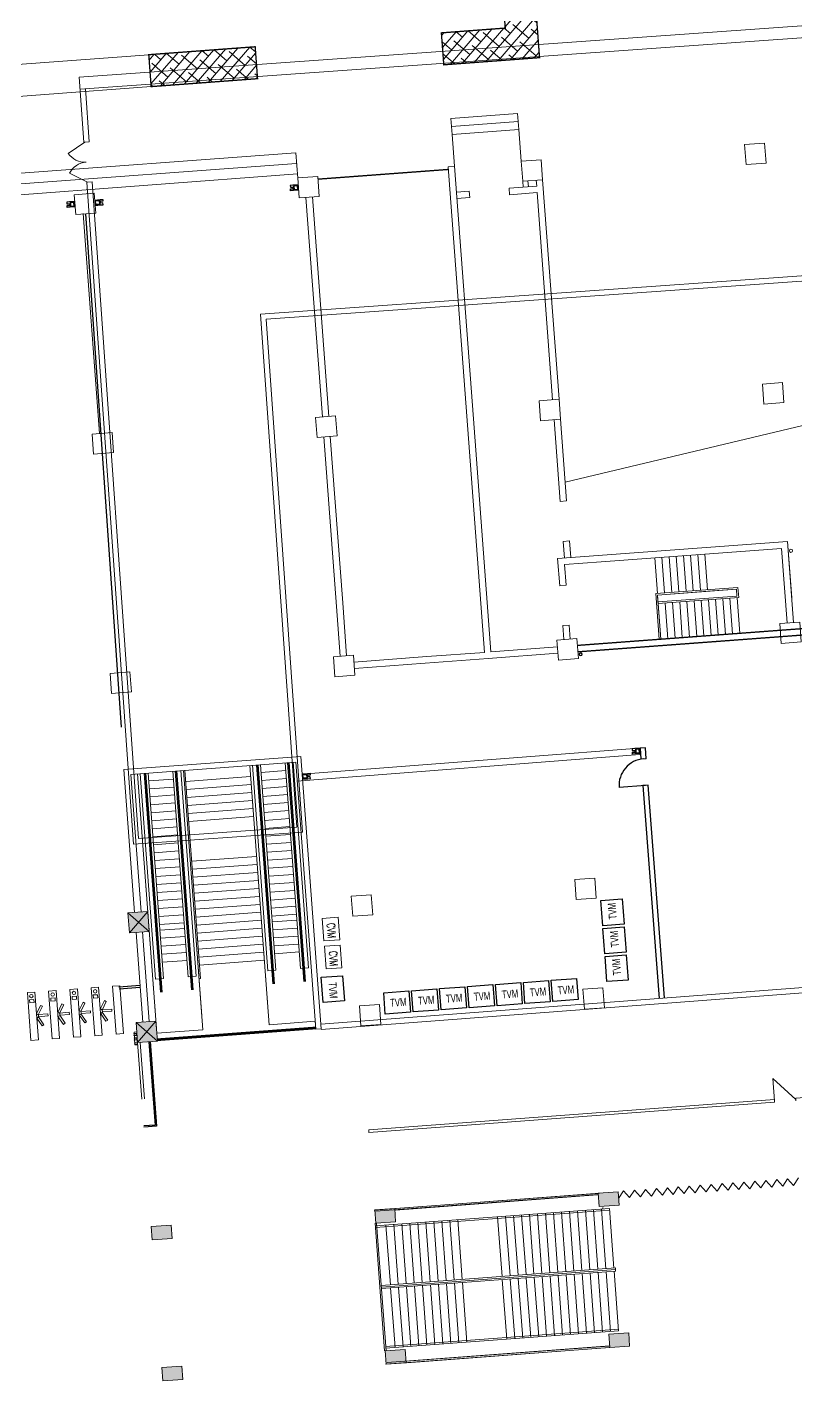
# Model space of a CAD drawing. Header units: millimetres. Extents: x 395197 to 699875, y 745 to 708816.
# Drawn here: x 433215 to 462037, y 612055 to 662809 of the extents above; entities that cross this region are included whole.
import ezdxf

# ---------------------------------------------------------------- set-up
doc = ezdxf.new("R2010")
doc.units = ezdxf.units.MM
doc.linetypes.add('DASH', pattern=[0.35, 0.25, -0.1])
doc.linetypes.add('DASHDOT2', pattern=[0.5, 0.25, -0.125, 0, -0.125])
for name, color, linetype in [('0-修改新增', 2, 'Continuous'), ('EECOMM', 1, 'DASHDOT2'), ('建筑-楼梯-扶手', 140, 'Continuous')]:
    doc.layers.add(name, color=color, linetype=linetype)
for name, color, linetype, lineweight in [('0-导向定位-悬挂', 30, 'Continuous', 9), ('AFC设备', 6, 'Continuous', 9), ('A绿-1', 94, 'Continuous', 9), ('COLUMN', 9, 'Continuous', 13), ('DIM_SYMB', 3, 'Continuous', 9), ('STAIR', 2, 'Continuous', 9), ('SX', 31, 'Continuous', 9), ('WALL', 6, 'Continuous', 20), ('WALL-1', 40, 'Continuous', 9), ('栏杆', 2, 'Continuous', 5)]:
    doc.layers.add(name, color=color, linetype=linetype, lineweight=lineweight)
doc.styles.add('SHI', font='txt-e.shx', dxfattribs={"width": 0.7, "bigfont": 'HZTXT.shx'})
doc.styles.get("Standard").update_dxf_attribs({"font": 'arial.ttf'})

# ---------------------------------------------------------------- blocks, each defined once
blk = doc.blocks.new('_FZHK')
blk.add_lwpolyline([(-0.5, -0.5), (0.5, -0.5), (0.5, 0.5), (-0.5, 0.5)], close=True)
blk = doc.blocks.new('876E0')
at = {"layer": 'COLUMN'}
blk.add_hatch(color=256, dxfattribs=at).paths.add_polyline_path([(-375, -375), (375, -375), (375, 375), (-375, 375)])
for p, q in [((375, -375), (-375, 375)), ((375, 375), (-375, -375))]:
    blk.add_line(p, q, dxfattribs=at)
blk.add_lwpolyline([(-375, -375), (375, -375), (375, 375), (-375, 375)], close=True, dxfattribs=at)
blk = doc.blocks.new('sdfsdgdsh55')
at = {"layer": 'WALL'}
for p, q in [((-1529274, -2450), (-1529274, 0)), ((-1529074, -2450), (-1529074, -450)), ((-1529274, -2450), (-1529274, -2450)), ((-1529074, -2450), (-1529274, -2450)), ((-1529074, -2450), (-1529074, -2450)), ((-1529281, -28828), (-1529274, -3950)), ((-1529074, -3950), (-1529274, -3950)), ((-1529081, -28628), (-1529074, -3950)), ((-1523126, -9354), (-1523131, -28629)), ((-1523126, -9354), (-1445841, -9372)), ((-1522926, -9554), (-1522931, -28829)), ((-1522926, -9554), (-1445641, -9572)), ((-1522927, -13579), (-1522927, -13819)), ((-1529281, -28828), (-1522931, -28829)), ((-1529081, -28628), (-1523131, -28629))]:
    blk.add_line(p, q, dxfattribs=at)
at = {"layer": 'WALL-1'}
for p, q in [((-1529274, 0), (-1453364, 0)), ((-1452764, -450), (-1529274, -450))]:
    blk.add_line(p, q, dxfattribs=at)
blk = doc.blocks.new('$DorLib2D$00000231')
at = {"color": 0}
for p, q in [((-0.5, 0), (-0.25, 0.433)), ((0.5, 0), (0.25, 0.433))]:
    blk.add_line(p, q, dxfattribs=at)
for centre, start, end in [((-0.5, 0), 0, 60), ((0.5, 0), 120, 180)]:
    blk.add_arc(centre, 0.5, start, end, dxfattribs=at)

msp = doc.modelspace()

# ---------------------------------------------------------------- hatches: boundary and pattern name
at = {"layer": 'A绿-1'}
h = msp.add_hatch(dxfattribs=at)
h.set_pattern_fill('ANSI38', color=252, scale=200, angle=4.267, style=0)
h.set_pattern_definition([(49.267014, (-407708.36, 1910980.8), (-240.58842, 207.179786), []), (139.267014, (-407708.36, 1910980.8), (-688.35662, 173.771155), [793.75, -476.25])])
h.paths.add_polyline_path([(448746, 662592), (451140, 662771), (450545, 670748), (451741, 670838), (452426, 661663), (448836, 661395)])
h = msp.add_hatch(dxfattribs=at)
h.set_pattern_fill('ANSI38', color=252, scale=200, angle=4.267, style=0)
h.set_pattern_definition([(49.267014, (-395741.62, 1911873.65), (-240.58842, 207.179786), []), (139.267014, (-395741.62, 1911873.65), (-688.35662, 173.771155), [793.75, -476.25])])
h.paths.add_polyline_path([(441766, 662071), (437777, 661774), (437866, 660577), (441855, 660875)])
at = {"layer": 'COLUMN'}
for points in [[(454625, 619089), (455373, 619145), (455410, 618646), (454662, 618590)], [(446248, 618464), (446996, 618520), (447033, 618021), (446285, 617965)], [(437871, 617839), (438619, 617895), (438656, 617396), (437908, 617340)], [(455019, 613804), (455767, 613859), (455804, 613361), (455056, 613305)], [(446642, 613179), (447390, 613234), (447427, 612736), (446679, 612680)], [(438266, 612554), (439013, 612609), (439051, 612111), (438303, 612055)]]:
    msp.add_hatch(color=8, dxfattribs=at).paths.add_polyline_path(points)

# ---------------------------------------------------------------- linework, layer by layer
at = {"color": 252, "linetype": 'DASH', "ltscale": 0.75, "const_width": 50, "elevation": 0}
msp.add_lwpolyline([(444117, 657107), (449008, 657472)], dxfattribs=at)
at = {"color": 3, "linetype": 'ByBlock', "elevation": 0}
msp.add_lwpolyline([(456402, 634380), (455407, 634306)], dxfattribs=at)
at = {"color": 6, "elevation": 0}
for points in [[(454725, 630066), (455523, 630126), (455593, 629178), (454796, 629119)], [(454803, 629019), (455601, 629079), (455671, 628131), (454874, 628072)], [(454881, 627972), (455679, 628032), (455750, 627084), (454952, 627025)]]:
    msp.add_lwpolyline(points, close=True, dxfattribs=at)
at = {"color": 2, "elevation": 0}
for points in [[(445113, 626299), (444315, 626240), (444245, 627187), (445043, 627247)], [(449626, 626833), (449686, 626036), (448738, 625965), (448679, 626763)], [(450673, 626912), (450733, 626114), (449786, 626043), (449726, 626841)], [(451720, 626990), (451780, 626192), (450833, 626121), (450773, 626919)], [(452768, 627068), (452827, 626270), (451880, 626199), (451820, 626997)], [(453815, 627146), (453874, 626348), (452927, 626277), (452867, 627075)], [(447532, 626677), (447592, 625879), (446644, 625809), (446585, 626606)], [(448579, 626755), (448639, 625958), (447691, 625887), (447632, 626685)]]:
    msp.add_lwpolyline(points, close=True, dxfattribs=at)
at = {"color": 3, "linetype": 'ByBlock'}
msp.add_arc((456402, 634380, 0), 997, 94.267, 184.267, dxfattribs=at)
at = {"layer": '0-修改新增', "color": 3, "linetype": 'ByBlock'}
for p, q in [((456395, 635792, 0), (456195, 635777, 0)), ((456195, 635777, 0), (456226, 635367, 0)), ((456426, 635382, 0), (456395, 635792, 0))]:
    msp.add_line(p, q, dxfattribs=at)
at = {"layer": '0-修改新增', "color": 3, "linetype": 'ByBlock', "elevation": 0}
for points in [[(443381, 656894), (443181, 656879), (443081, 656872), (443087, 656802), (443186, 656809), (443191, 656749)], [(443396, 656694), (443196, 656680), (443096, 656672), (443091, 656742), (443191, 656749), (443186, 656809)], [(435004, 656269), (434804, 656254), (434705, 656247), (434710, 656177), (434810, 656184), (434814, 656124)], [(435752, 656325), (435951, 656340), (436051, 656347), (436056, 656277), (435956, 656270), (435961, 656210)], [(435767, 656125), (435966, 656140), (436066, 656148), (436061, 656217), (435961, 656210), (435956, 656270)], [(435019, 656069), (434819, 656055), (434720, 656047), (434714, 656117), (434814, 656124), (434810, 656184)], [(456195, 635777), (455996, 635762), (455896, 635754), (455901, 635684), (456001, 635692), (456006, 635632)], [(456211, 635578), (456011, 635562), (455912, 635554), (455906, 635624), (456006, 635632), (456001, 635692)], [(456427, 635382), (456226, 635367)], [(443524, 634813), (443723, 634828), (443823, 634836), (443828, 634766), (443728, 634758), (443733, 634699)], [(443539, 634614), (443738, 634629), (443838, 634636), (443833, 634706), (443733, 634699), (443728, 634758)], [(456502, 634388), (456302, 634372)], [(456302, 634373), (456911, 626396)], [(457109, 626411), (456502, 634388)]]:
    msp.add_lwpolyline(points, dxfattribs=at)
for points in [[(443362, 656872), (443203, 656861), (443215, 656701), (443374, 656713)], [(443351, 656860), (443215, 656849), (443226, 656714), (443361, 656724)], [(435773, 656306), (435933, 656318), (435945, 656159), (435785, 656147)], [(435786, 656295), (435922, 656305), (435932, 656170), (435796, 656160)], [(434985, 656247), (434826, 656236), (434838, 656076), (434997, 656088)], [(434974, 656235), (434839, 656224), (434849, 656089), (434984, 656099)], [(456177, 635756), (456017, 635743), (456030, 635584), (456189, 635596)], [(456166, 635743), (456030, 635732), (456041, 635596), (456176, 635607)], [(443545, 634795), (443705, 634807), (443717, 634647), (443557, 634635)], [(443558, 634784), (443694, 634794), (443704, 634658), (443568, 634648)]]:
    msp.add_lwpolyline(points, close=True, dxfattribs=at)
at = {"layer": '0-导向定位-悬挂', "color": 3, "linetype": 'ByBlock'}
for p, q in [((443381, 656894, 0), (443395, 656694, 0)), ((435004, 656269, 0), (435019, 656069, 0)), ((435752, 656325, 0), (435767, 656125, 0)), ((456195, 635777, 0), (456211, 635578, 0)), ((443524, 634813, 0), (443539, 634614, 0))]:
    msp.add_line(p, q, dxfattribs=at)
at = {"layer": '0-导向定位-悬挂', "color": 3, "linetype": 'ByBlock', "elevation": 0}
for points in [[(437327, 625089), (437216, 625081), (437217, 625071), (437317, 625079), (437321, 625019), (437221, 625011), (437222, 625001), (437333, 625010)], [(437339, 624920), (437228, 624912), (437229, 624902), (437329, 624909), (437333, 624849), (437233, 624842), (437234, 624832), (437345, 624840)], [(437355, 624740), (437244, 624731), (437245, 624721), (437344, 624729), (437349, 624669), (437249, 624661), (437250, 624652), (437361, 624660)]]:
    msp.add_lwpolyline(points, dxfattribs=at)
msp.add_lwpolyline([(437325, 625092), (437323, 625142), (437224, 625135), (437260, 624652), (437359, 624660)], close=True, dxfattribs=at)
at = {"layer": 'AFC设备', "color": 2}
for p, q in [((435959, 625991, 0), (436113, 626312, 0)), ((436183, 626279, 0), (436113, 626312, 0)), ((433565, 625813, 0), (433720, 626134, 0)), ((433634, 625786, 0), (433997, 625813, 0)), ((433635, 625779, 0), (433789, 626100, 0)), ((433789, 626100, 0), (433720, 626134, 0)), ((433997, 625813, 0), (434003, 625736, 0)), ((434363, 625872, 0), (434518, 626193, 0)), ((434432, 625846, 0), (434795, 625873, 0)), ((434433, 625839, 0), (434587, 626160, 0)), ((434587, 626160, 0), (434518, 626193, 0)), ((434795, 625873, 0), (434801, 625796, 0)), ((435161, 625932, 0), (435315, 626253, 0)), ((435230, 625898, 0), (435385, 626219, 0)), ((435230, 625905, 0), (435593, 625932, 0)), ((435236, 625828, 0), (435599, 625855, 0)), ((435236, 625821, 0), (435439, 625523, 0)), ((435385, 626219, 0), (435315, 626253, 0)), ((435593, 625932, 0), (435599, 625855, 0)), ((435970, 625837, 0), (436173, 625539, 0)), ((436028, 625958, 0), (436183, 626279, 0)), ((436028, 625965, 0), (436391, 625992, 0)), ((436033, 625888, 0), (436396, 625915, 0)), ((436034, 625881, 0), (436237, 625583, 0)), ((436391, 625992, 0), (436396, 625915, 0)), ((433577, 625659, 0), (433780, 625361, 0)), ((433640, 625709, 0), (434003, 625736, 0)), ((433641, 625702, 0), (433844, 625404, 0)), ((433844, 625404, 0), (433780, 625361, 0)), ((434374, 625718, 0), (434578, 625420, 0)), ((434438, 625769, 0), (434801, 625796, 0)), ((434438, 625762, 0), (434642, 625464, 0)), ((434642, 625464, 0), (434578, 625420, 0)), ((435172, 625778, 0), (435375, 625480, 0)), ((435439, 625523, 0), (435375, 625480, 0)), ((436237, 625583, 0), (436173, 625539, 0))]:
    msp.add_line(p, q, dxfattribs=at)
at = {"layer": 'AFC设备', "color": 2, "ltscale": 0.5, "elevation": 0}
for points in [[(444942, 628593), (444879, 629440), (444281, 629396), (444344, 628548)], [(445020, 627546), (444957, 628393), (444359, 628349), (444422, 627501)]]:
    msp.add_lwpolyline(points, close=True, dxfattribs=at)
at = {"layer": 'AFC设备', "color": 2, "elevation": 0}
for points in [[(435619, 626791), (435898, 626812), (436032, 625017), (435753, 624996)], [(436417, 626851), (436696, 626871), (436830, 625076), (436551, 625056)], [(433226, 626613), (433505, 626633), (433639, 624838), (433359, 624818)], [(433313, 626231), (433475, 626243), (433467, 626357), (433304, 626345)], [(434023, 626672), (434303, 626693), (434436, 624898), (434157, 624877)], [(434111, 626290), (434273, 626302), (434264, 626416), (434102, 626404)], [(434821, 626732), (435100, 626752), (435234, 624957), (434955, 624937)], [(434908, 626350), (435071, 626362), (435062, 626476), (434900, 626464)], [(435706, 626409), (435868, 626422), (435860, 626535), (435698, 626523)]]:
    msp.add_lwpolyline(points, close=True, dxfattribs=at)
at = {"layer": 'AFC设备', "color": 2}
for centre in [(433376, 626482, 0), (434173, 626542, 0), (434971, 626601, 0), (435769, 626661, 0)]:
    msp.add_circle(centre, 65.4, dxfattribs=at)
for centre in [(433572, 625736, 0), (434369, 625795, 0), (435167, 625855, 0), (435965, 625914, 0)]:
    msp.add_arc(centre, 76.6, 274.267, 94.267, dxfattribs=at)
at = {"layer": 'DIM_SYMB', "elevation": 0}
msp.add_lwpolyline([(456660, 642204, 0, 0, 0), (460654, 642502, 0, 0, 0), (460778, 640847, 0, 0, 0), (457352, 640591, 80, 0, 0), (457053, 640569, 0, 0, 0)], format="xyseb", dxfattribs=at)
at = {"layer": 'EECOMM', "color": 3, "linetype": 'ByBlock'}
for points, elevation in [([(436749, 636564), (435414, 655806)], 55), ([(437780, 624771), (438012, 621647), (437589, 621616)], 0), ([(437830, 624775), (438066, 621601), (437593, 621566)], 0)]:
    msp.add_lwpolyline(points, dxfattribs=dict(at, elevation=elevation))
at = {"layer": 'STAIR', "color": 252}
for p, q in [((428407, 656988, 0), (443291, 658099, 0)), ((428437, 656589, 0), (443320, 657700, 0)), ((428467, 656190, 0), (443350, 657301, 0)), ((458727, 641717, 0), (458628, 643053, 0)), ((458628, 643053, 0), (458727, 641717, 0)), ((456843, 641576, 0), (456743, 642913, 0)), ((457112, 641596, 0), (457012, 642933, 0)), ((457381, 641616, 0), (457281, 642953, 0)), ((457650, 641636, 0), (457551, 642973, 0)), ((457920, 641657, 0), (457820, 642993, 0)), ((458189, 641677, 0), (458089, 643013, 0)), ((458458, 641697, 0), (458358, 643033, 0)), ((459864, 641802, 0), (456783, 641572, 0)), ((456783, 641572, 0), (456911, 639857, 0)), ((459809, 641737, 0), (456847, 641516, 0)), ((458732, 641657, 0), (456847, 641516, 0)), ((458732, 641657, 0), (459809, 641737, 0)), ((459828, 641478, 0), (459809, 641737, 0)), ((459809, 641737, 0), (459828, 641478, 0)), ((459892, 641423, 0), (459864, 641802, 0)), ((456847, 641516, 0), (456971, 639861, 0)), ((456866, 641257, 0), (456847, 641516, 0)), ((456866, 641257, 0), (459828, 641478, 0)), ((456866, 641257, 0), (459828, 641478, 0)), ((456866, 641257, 0), (456871, 641197, 0)), ((456866, 641257, 0), (456871, 641197, 0)), ((456871, 641197, 0), (459892, 641423, 0)), ((456871, 641197, 0), (456971, 639861, 0)), ((457140, 641217, 0), (457240, 639881, 0)), ((457409, 641237, 0), (457509, 639901, 0)), ((457679, 641258, 0), (457778, 639921, 0)), ((457948, 641278, 0), (458048, 639941, 0)), ((458217, 641298, 0), (458317, 639961, 0)), ((458486, 641318, 0), (458586, 639982, 0)), ((458756, 641338, 0), (458855, 640002, 0)), ((459025, 641358, 0), (459125, 640022, 0)), ((459294, 641378, 0), (459394, 640042, 0)), ((459563, 641398, 0), (459663, 640062, 0)), ((459833, 641418, 0), (459932, 640082, 0)), ((459833, 641418, 0), (459932, 640082, 0)), ((439769, 625737, 0), (439082, 634941, 0)), ((439714, 627137, 0), (439132, 634945, 0)), ((441596, 634708, 0), (439163, 634526, 0)), ((441619, 634409, 0), (439185, 634227, 0)), ((441641, 634110, 0), (439208, 633928, 0)), ((441663, 633811, 0), (439230, 633629, 0)), ((441686, 633511, 0), (439252, 633330, 0)), ((441708, 633212, 0), (439275, 633030, 0)), ((441820, 631716, 0), (439386, 631535, 0)), ((441842, 631417, 0), (439408, 631235, 0)), ((441864, 631118, 0), (439431, 630936, 0)), ((441887, 630819, 0), (439453, 630637, 0)), ((441909, 630520, 0), (439476, 630338, 0)), ((441931, 630221, 0), (439498, 630039, 0)), ((441954, 629921, 0), (439520, 629740, 0)), ((441976, 629622, 0), (439543, 629440, 0)), ((441998, 629323, 0), (439565, 629141, 0)), ((442020, 629024, 0), (439587, 628842, 0)), ((442043, 628725, 0), (439610, 628543, 0)), ((442065, 628426, 0), (439632, 628244, 0)), ((442087, 628126, 0), (439654, 627945, 0)), ((442110, 627827, 0), (439677, 627645, 0)), ((439714, 627137, 0), (439665, 627133, 0)), ((444038, 625238, 0), (444015, 625537, 0)), ((437514, 622622, -1), (437356, 624740, 0)), ((437614, 622630, -1), (437456, 624747, 0)), ((471154, 623341, 0), (462030, 622660, 0)), ((461232, 622600, 0), (446024, 621466, 0)), ((461239, 622500, 0), (446031, 621366, 0)), ((446223, 618462, 0), (454674, 619093, 0)), ((446287, 618417, 0), (454628, 619039, 0)), ((447021, 618522, 0), (454600, 619087, 0)), ((447025, 618462, 0), (454604, 619027, 0)), ((446268, 617864, 0), (455043, 618518, 0)), ((455048, 618459, 0), (446272, 617804, 0)), ((450855, 618206, 0), (451022, 615972, 0)), ((451154, 618228, 0), (451321, 615994, 0)), ((451453, 618251, 0), (451620, 616017, 0)), ((451752, 618273, 0), (451919, 616039, 0)), ((452052, 618295, 0), (452218, 616061, 0)), ((452351, 618318, 0), (452517, 616084, 0)), ((452650, 618340, 0), (452817, 616106, 0)), ((452949, 618362, 0), (453116, 616128, 0)), ((453248, 618385, 0), (453415, 616151, 0)), ((453547, 618407, 0), (453714, 616173, 0)), ((453847, 618429, 0), (454013, 616195, 0)), ((454146, 618451, 0), (454312, 616218, 0)), ((454445, 618474, 0), (454612, 616240, 0)), ((454744, 618496, 0), (454911, 616262, 0)), ((454804, 618501, 0), (454799, 618560, 0)), ((455043, 618518, 0), (455210, 616285, 0)), ((446260, 617963, 0), (446617, 613177, 0)), ((446320, 617968, 0), (446677, 613181, 0)), ((446667, 617893, 0), (446833, 615660, 0)), ((446966, 617916, 0), (447132, 615682, 0)), ((447265, 617938, 0), (447432, 615704, 0)), ((447564, 617960, 0), (447731, 615727, 0)), ((447863, 617983, 0), (448030, 615749, 0)), ((448162, 618005, 0), (448329, 615771, 0)), ((448462, 618027, 0), (448628, 615794, 0)), ((448761, 618050, 0), (448927, 615816, 0)), ((449060, 618072, 0), (449227, 615838, 0)), ((449359, 618094, 0), (449526, 615861, 0)), ((446494, 615634, 0), (455270, 616289, 0)), ((455274, 616229, 0), (446499, 615575, 0)), ((446503, 615515, 0), (455279, 616169, 0)), ((455385, 613931, 0), (455219, 616165, 0)), ((455270, 616289, 0), (455279, 616169, 0)), ((448505, 613418, 0), (448338, 615652, 0)), ((448804, 613440, 0), (448637, 615674, 0)), ((449103, 613462, 0), (448936, 615696, 0)), ((449402, 613485, 0), (449235, 615719, 0)), ((449701, 613507, 0), (449535, 615741, 0)), ((451197, 613619, 0), (451030, 615852, 0)), ((451496, 613641, 0), (451330, 615875, 0)), ((451795, 613663, 0), (451629, 615897, 0)), ((452095, 613686, 0), (451928, 615919, 0)), ((452394, 613708, 0), (452227, 615942, 0)), ((452693, 613730, 0), (452526, 615964, 0)), ((452992, 613753, 0), (452825, 615986, 0)), ((453291, 613775, 0), (453125, 616009, 0)), ((453590, 613797, 0), (453424, 616031, 0)), ((453890, 613820, 0), (453723, 616053, 0)), ((454189, 613842, 0), (454022, 616076, 0)), ((454488, 613864, 0), (454321, 616098, 0)), ((454787, 613887, 0), (454620, 616120, 0)), ((455086, 613909, 0), (454920, 616143, 0)), ((447009, 613306, 0), (446842, 615540, 0)), ((447308, 613329, 0), (447141, 615562, 0)), ((447607, 613351, 0), (447440, 615585, 0)), ((447906, 613373, 0), (447740, 615607, 0)), ((448205, 613395, 0), (448039, 615629, 0)), ((455381, 613991, 0), (446652, 613340, 0)), ((446656, 613280, 0), (455385, 613931, 0)), ((455056, 613305, 0), (446655, 612678, 0)), ((446710, 612742, 0), (455052, 613365, 0)), ((447448, 612797, 0), (455027, 613363, 0)), ((455031, 613303, 0), (447452, 612738, 0))]:
    msp.add_line(p, q, dxfattribs=at)
at = {"layer": 'STAIR', "color": 252, "ltscale": 1000}
for p, q in [((438982, 634934, 0), (439557, 627230, 0)), ((439807, 625223, 0), (439082, 634941, 0)), ((441565, 635127, 0), (442290, 625409, 0)), ((441565, 635127, 0), (442240, 626077, 0)), ((441565, 635127, 0), (442290, 625409, 0)), ((441665, 635134, 0), (442240, 627430, 0)), ((441814, 635145, 0), (442426, 626943, 0)), ((441844, 635147, 0), (442456, 626945, 0)), ((441874, 635150, 0), (442486, 626947, 0)), ((442539, 627453, 0), (441964, 635156, 0)), ((441986, 634864, 0), (442913, 634933, 0)), ((443466, 627522, 0), (442891, 635226, 0)), ((442981, 635232, 0), (443593, 627030, 0)), ((443011, 635235, 0), (443623, 627032, 0)), ((443041, 635237, 0), (443653, 627035, 0)), ((443191, 635248, 0), (443765, 627544, 0)), ((437357, 634813, 0), (438082, 625095, 0)), ((437357, 634813, 0), (438032, 625763, 0)), ((438082, 625095, 0), (437357, 634813, 0)), ((437457, 634820, 0), (438031, 627116, 0)), ((437606, 634831, 0), (438218, 626629, 0)), ((437636, 634833, 0), (438248, 626631, 0)), ((437666, 634836, 0), (438278, 626634, 0)), ((438331, 627139, 0), (437756, 634842, 0)), ((437778, 634550, 0), (438705, 634619, 0)), ((439258, 627208, 0), (438683, 634912, 0)), ((438773, 634918, 0), (439385, 626716, 0)), ((438803, 634921, 0), (439415, 626718, 0)), ((438833, 634923, 0), (439445, 626721, 0)), ((442008, 634565, 0), (442936, 634634, 0)), ((437800, 634251, 0), (438727, 634320, 0)), ((437822, 633952, 0), (438750, 634021, 0)), ((442030, 634266, 0), (442958, 634335, 0)), ((442053, 633967, 0), (442980, 634036, 0)), ((437844, 633653, 0), (438772, 633722, 0)), ((437867, 633354, 0), (438794, 633423, 0)), ((442075, 633668, 0), (443003, 633737, 0)), ((442097, 633368, 0), (443025, 633438, 0)), ((437889, 633054, 0), (438817, 633124, 0)), ((442120, 633069, 0), (443047, 633138, 0)), ((437911, 632755, 0), (438839, 632824, 0)), ((437934, 632456, 0), (438861, 632525, 0)), ((442142, 632770, 0), (443070, 632839, 0)), ((442164, 632471, 0), (443092, 632540, 0)), ((437956, 632157, 0), (438884, 632226, 0)), ((437978, 631858, 0), (438906, 631927, 0)), ((442187, 632172, 0), (443114, 632241, 0)), ((442209, 631873, 0), (443136, 631942, 0)), ((438001, 631559, 0), (438928, 631628, 0)), ((442231, 631573, 0), (443159, 631643, 0)), ((438023, 631259, 0), (438950, 631329, 0)), ((438045, 630960, 0), (438973, 631029, 0)), ((442254, 631274, 0), (443181, 631343, 0)), ((442276, 630975, 0), (443203, 631044, 0)), ((438068, 630661, 0), (438995, 630730, 0)), ((438090, 630362, 0), (439017, 630431, 0)), ((442298, 630676, 0), (443226, 630745, 0)), ((442321, 630377, 0), (443248, 630446, 0)), ((438112, 630063, 0), (439040, 630132, 0)), ((442343, 630078, 0), (443270, 630147, 0)), ((438135, 629764, 0), (439062, 629833, 0)), ((438157, 629464, 0), (439084, 629534, 0)), ((442365, 629778, 0), (443293, 629848, 0)), ((442388, 629479, 0), (443315, 629548, 0)), ((438179, 629165, 0), (439107, 629234, 0)), ((438195, 628949, 0), (439123, 629018, 0)), ((442404, 629263, 0), (443331, 629332, 0)), ((442426, 628964, 0), (443354, 629033, 0)), ((438218, 628650, 0), (439145, 628719, 0)), ((438240, 628350, 0), (439168, 628420, 0)), ((442448, 628664, 0), (443376, 628734, 0)), ((442471, 628365, 0), (443398, 628434, 0)), ((438262, 628051, 0), (439190, 628120, 0)), ((442493, 628066, 0), (443420, 628135, 0)), ((438285, 627752, 0), (439212, 627821, 0)), ((442539, 627453, 0), (442240, 627430, 0)), ((443466, 627522, 0), (443765, 627544, 0)), ((438331, 627139, 0), (438031, 627116, 0)), ((439258, 627208, 0), (439557, 627230, 0)), ((442290, 625409, 0), (444015, 625537, 0)), ((438082, 625095, 0), (439807, 625223, 0))]:
    msp.add_line(p, q, dxfattribs=at)
at = {"layer": 'STAIR', "color": 252, "elevation": 0}
for points in [[(449128, 659086), (449106, 659385), (451604, 659571), (451626, 659272)], [(449151, 658787), (449128, 659086), (451626, 659272), (451649, 658973)], [(451738, 657776), (451649, 658973), (449151, 658787), (449240, 657590)], [(443291, 658099), (443361, 657151)], [(461235, 622550), (461172, 623398), (462033, 622610)], [(461239, 622500), (461232, 622600)], [(462037, 622560), (462030, 622660)], [(446031, 621366), (446024, 621466)]]:
    msp.add_lwpolyline(points, dxfattribs=at)
at = {"layer": 'STAIR', "color": 252, "linetype": 'DASH', "ltscale": 2, "elevation": 0}
for points, const_width in [([(453844, 639628), (478426, 641462), (479077, 632741)], 50), ([(453862, 639388), (478244, 641208), (478877, 632726)], 50), ([(438101, 624845), (444034, 625288)], 100)]:
    msp.add_lwpolyline(points, dxfattribs=dict(at, const_width=const_width))
at = {"layer": 'SX'}
for centre, radius in [((461852, 643177, 0), 60), ((453969, 639296, 0), 60), ((453969, 639296, 0), 50)]:
    msp.add_circle(centre, radius, dxfattribs=at)
at = {"layer": 'WALL', "color": 252}
for p, q in [((449240, 657590, 0), (449001, 657572, 0)), ((449001, 657572, 0), (449698, 648223, 0)), ((449240, 657590, 0), (449947, 648121, 0)), ((452319, 656842, 0), (451288, 656765, 0)), ((451305, 656526, 0), (451288, 656765, 0)), ((451794, 657028, 0), (451811, 656804, 0)), ((451993, 657043, 0), (452010, 656819, 0)), ((452319, 656842, 0), (452302, 657066, 0)), ((452542, 657084, 0), (453156, 648857, 0)), ((444285, 648195, 0), (443671, 656422, 0)), ((444525, 648213, 0), (443911, 656440, 0)), ((449313, 656618, 0), (449792, 656653, 0)), ((449330, 656378, 0), (449810, 656414, 0)), ((449810, 656414, 0), (449792, 656653, 0)), ((452337, 656603, 0), (451305, 656526, 0)), ((452916, 648839, 0), (452337, 656603, 0)), ((449698, 648223, 0), (450359, 639368, 0)), ((449947, 648121, 0), (450598, 639386, 0)), ((453201, 645025, 0), (452972, 648091, 0)), ((453211, 648109, 0), (453440, 645043, 0)), ((444341, 647447, 0), (444816, 641086, 0)), ((444580, 647465, 0), (445046, 641224, 0)), ((453201, 645025, 0), (453440, 645043, 0)), ((453105, 642882, 0), (461721, 643525, 0)), ((453552, 643547, 0), (453313, 643529, 0)), ((453359, 642901, 0), (453313, 643529, 0)), ((453552, 643547, 0), (453599, 642919, 0)), ((454738, 642763, 0), (461500, 643267, 0)), ((461500, 643267, 0), (461708, 640470, 0)), ((461721, 643525, 0), (461948, 640488, 0)), ((461721, 643525, 0), (461879, 641410, 0)), ((453181, 641865, 0), (453105, 642882, 0)), ((453362, 642660, 0), (454738, 642763, 0)), ((453420, 641882, 0), (453362, 642660, 0)), ((453181, 641865, 0), (453420, 641882, 0)), ((453532, 640387, 0), (453293, 640369, 0)), ((453293, 640369, 0), (453332, 639845, 0)), ((453571, 639863, 0), (453532, 640387, 0)), ((453096, 639572, 0), (450598, 639386, 0)), ((448138, 638961, 0), (450496, 639137, 0)), ((448200, 639207, 0), (450359, 639368, 0)), ((453114, 639333, 0), (450496, 639137, 0)), ((443475, 635470, 0), (436848, 634975, 0)), ((444237, 625253, 0), (443475, 635470, 0)), ((437248, 629620, 0), (436848, 634975, 0)), ((443290, 635255, 0), (437103, 634794, 0)), ((443290, 635255, 0), (444038, 625238, 0)), ((444038, 625238, 0), (443290, 635255, 0)), ((437488, 629638, 0), (437103, 634794, 0)), ((437304, 628872, 0), (437555, 625507, 0)), ((437543, 628890, 0), (437794, 625524, 0))]:
    msp.add_line(p, q, dxfattribs=at)
at = {"layer": 'WALL', "color": 252, "extrusion": (-3.53517e-06, 4.65915e-05, 1)}
for p, q in [((456190, 635537, -1), (443330, 634542, -1)), ((456152, 635775, 0), (443511, 634797, -1)), ((444224, 625429, 0), (470848, 627458, 0)), ((444239, 625230, 0), (470863, 627258, 0))]:
    msp.add_line(p, q, dxfattribs=at)
at = {"layer": 'WALL', "color": 252, "const_width": 50, "elevation": 0}
for points in [[(448746, 662592), (448836, 661395), (452426, 661663), (451741, 670838), (450545, 670748), (451140, 662771)], [(437777, 661774), (437866, 660577), (441855, 660875), (441766, 662071)]]:
    msp.add_lwpolyline(points, close=True, dxfattribs=at)
at = {"layer": 'WALL', "color": 252, "elevation": 0}
for points in [[(437777, 661774), (429799, 661178)], [(437866, 660577), (429888, 659982)], [(435929, 647572), (435312, 655816)], [(444816, 641086), (444955, 639220)], [(445046, 641224), (445194, 639238)], [(448200, 639207), (445468, 639003)], [(448138, 638961), (445485, 638763)], [(444237, 625253), (444038, 625238)]]:
    msp.add_lwpolyline(points, dxfattribs=at)
at = {"layer": '建筑-楼梯-扶手'}
for p, q in [((437453, 626874, 0), (436659, 626815, 0)), ((437458, 626804, 0), (436664, 626745, 0))]:
    msp.add_line(p, q, dxfattribs=at)
at = {"layer": '栏杆', "color": 252}
msp.add_line((453388, 645750, 0), (469201, 649516, 0), dxfattribs=at)
at = {"layer": '栏杆', "color": 252, "elevation": 0}
msp.add_lwpolyline([(455391, 618895), (455576, 619176), (455801, 618926), (455986, 619206), (456211, 618957), (456396, 619237), (456621, 618987), (456806, 619268), (457031, 619018), (457217, 619298), (457441, 619048), (457627, 619329), (457851, 619079), (458037, 619359), (458261, 619110), (458447, 619390), (458671, 619140), (458857, 619421), (459081, 619171), (459267, 619451), (459491, 619201), (459677, 619482), (459901, 619232), (460087, 619512), (460312, 619262), (460497, 619543), (460722, 619293), (460907, 619574), (461132, 619324), (461317, 619604), (461542, 619354), (461727, 619635), (461952, 619385), (462137, 619665)], dxfattribs=at)

# ---------------------------------------------------------------- block references
at = {"layer": 'COLUMN', "color": 252, "xscale": 750.0000000001763, "yscale": 750.0000000001763, "zscale": 750.0000000001763, "rotation": 4.267014395991078}
for p in [(460517, 658055, 0), (452140, 657430, 0)]:
    msp.add_blockref('_FZHK', p, dxfattribs=at)
at = {"layer": 'COLUMN'}
for p, xscale, yscale, zscale, rotation in [((443763, 656805, 0), 750.0000000001763, 750.0000000001763, 750.0000000001763, 4.267014395991078), ((435387, 656180, 0), 750.0000000001763, 750.0000000001763, 750.0000000001763, 4.267014395991078), ((461186, 649080, 0), 750.0000000001763, 750.0000000001763, 750.0000000001763, 4.267014395991078), ((452810, 648455, 0), 750.0000000001763, 750.0000000001763, 750.0000000001763, 4.267014395991078), ((444433, 647830, 0), 750.0000000001763, 750.0000000001763, 750.0000000001763, 4.267014395991078), ((436056, 647205, 0), 750.0000000001763, 750.0000000001763, 750.0000000001763, 4.267014395991078), ((461836, 640104, 0), 750.0000000001763, 750.0000000001763, 750.0000000001763, 4.267014395991078), ((453479, 639480, 0), 750.0000000001763, 750.0000000001763, 750.0000000001763, 4.267014395991078), ((445103, 638855, 0), 750.0000000001763, 750.0000000001763, 750.0000000001763, 4.267014395991078), ((436726, 638230, 0), 750.0000000001763, 750.0000000001763, 750.0000000001763, 4.267014395991078), ((454149, 630505, 0), 750.0000000001763, 750.0000000001763, 750.0000000001763, 4.267014395991078), ((445772, 629880, 0), 750.0000000001763, 750.0000000001763, 750.0000000001763, 4.267014395991078), ((437395, 629255, 0), 750.0000000001763, 750.0000000001763, 750.0000000001763, 4.267014395991078), ((454456, 626392, 0), 750.0000000001763, 750.0000000001763, 750.0000000001763, 4.267014395991078), ((446079, 625767, 0), 750.0000000001763, 750.0000000001763, 750.0000000001763, 4.267014395991078), ((437702, 625142, 0), 750.0000000001763, 750.0000000001763, 750.0000000001763, 4.267014395991078), ((455017, 618867, 0), 750.0000000001763, 499.9999999997227, 499.9999999999999, 4.267014395991078), ((455017, 618867, 0), 749.9999999999995, 500.0000000000006, 499.9999999999999, 4.267014395972099), ((446640, 618242, 0), 750.0000000001763, 499.9999999997227, 499.9999999999999, 4.267014395991078), ((446640, 618242, 0), 749.9999999999995, 500.0000000000006, 499.9999999999999, 4.267014395972099), ((438264, 617617, 0), 750.0000000001763, 499.9999999997227, 499.9999999999999, 4.267014395991078), ((455412, 613582, 0), 750.0000000001763, 499.9999999997227, 499.9999999999999, 4.267014395991078), ((455412, 613582, 0), 749.9999999999995, 500.0000000000006, 499.9999999999999, 4.267014395972099), ((447035, 612957, 0), 750.0000000001763, 499.9999999997227, 499.9999999999999, 4.267014395991078), ((447035, 612957, 0), 749.9999999999995, 500.0000000000006, 499.9999999999999, 4.267014395972099), ((438658, 612332, 0), 750.0000000001763, 499.9999999997227, 499.9999999999999, 4.267014395991078)]:
    msp.add_blockref('_FZHK', p, dxfattribs=dict(at, xscale=xscale, yscale=yscale, zscale=zscale, rotation=rotation))
at = {"layer": 'COLUMN', "rotation": 4.267014405768715}
for p in [(437395, 629255, 0), (437702, 625142, 0)]:
    msp.add_blockref('876E0', p, dxfattribs=at)
at = {"layer": 'STAIR', "xscale": 1500, "yscale": -1500, "zscale": -1499.999999999999, "rotation": 273.890070268785}
msp.add_blockref('$DorLib2D$00000231', (435430, 657745, 0), dxfattribs=at)
at = {"layer": 'WALL-1', "color": 1, "rotation": 4.069187519027174}
msp.add_blockref('sdfsdgdsh55', (1960591, 769454, 0), dxfattribs=at)

# ---------------------------------------------------------------- texts
at = {"color": 7, "style": 'SHI', "width": 0.7}
for p in [(444452, 629211, 0), (444531, 628164, 0)]:
    msp.add_text('CVM', height=300, rotation=274.267, dxfattribs=at).set_placement(p)
at = {"layer": 'AFC设备', "color": 0, "width": 0.7}
for rotation, p in [(94.267, (455327, 629368, 0)), (94.267, (455406, 628321, 0)), (94.267, (455484, 627274, 0)), (274.267, (444511, 626997, 0)), (4.267, (453117, 626543, 0)), (4.267, (446834, 626075, 0)), (4.267, (447881, 626153, 0)), (4.267, (448928, 626231, 0)), (4.267, (449975, 626309, 0)), (4.267, (451022, 626387, 0)), (4.267, (452070, 626465, 0))]:
    msp.add_text('TVM', height=300, rotation=rotation, dxfattribs=at).set_placement(p)

doc.saveas('drawing.dxf')
